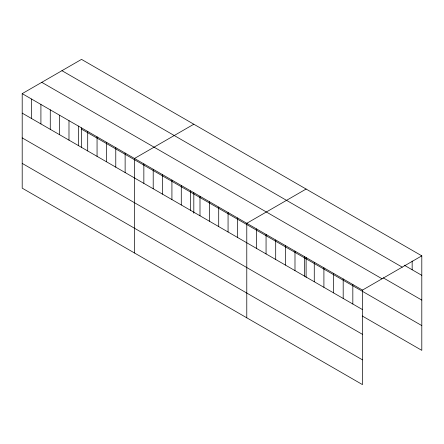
<?xml version="1.0" encoding="UTF-8"?>
<svg xmlns="http://www.w3.org/2000/svg" width="444" height="444" viewBox="0 0 444 444"><rect width="100%" height="100%" fill="white"/><g stroke="black" fill="none" stroke-linecap="round" stroke-linejoin="round"><path stroke-width="0.67" d="M22.2 93.64L362.476 290.093L362.476 384.615L22.2 188.156L22.2 93.64L81.524 59.385L421.8 255.844L421.8 350.36L362.254 315.984M193.817 124.215L134.493 158.469L134.493 252.991M306.105 189.044L246.781 223.299L246.781 317.821M362.476 290.093L421.8 255.844M404.218 265.185L421.8 275.336M61.949 70.69L402.225 267.144M383.233 277.827L421.8 300.094M41.775 82.334L382.051 278.788M81.524 129.149L421.8 325.602M22.2 113.131L362.476 309.585M22.2 137.89L362.476 334.343M22.2 163.398L362.476 359.856M412.16 261.033L412.16 269.769M352.83 284.526L352.83 304.018M343.19 278.96L343.19 298.457M333.549 273.393L333.549 292.89M323.909 267.826L323.909 287.324M314.269 262.26L314.269 281.757M306.105 257.498L306.105 277.378M304.628 256.693L304.628 276.19M294.988 251.132L294.988 270.624M285.348 245.565L285.348 265.057M275.702 239.999L275.702 259.49M266.061 234.432L266.061 253.924M256.421 228.865L256.421 248.357M237.423 217.899L237.423 237.39M228.066 212.493L228.066 231.984M218.709 207.093L218.709 226.584M209.352 201.687L209.352 221.184M199.994 196.287L199.994 215.778M193.817 192.668L193.817 213.237M190.637 190.881L190.637 210.378M181.28 185.481L181.28 204.973M171.922 180.081L171.922 199.572M162.565 174.675L162.565 194.167M153.208 169.275L153.208 188.767M143.85 163.869L143.85 183.366M125.13 153.063L125.13 172.561M115.773 147.663L115.773 167.155M106.416 142.263L106.416 161.755M97.058 136.857L97.058 156.349M87.701 131.457L87.701 150.949M81.524 127.839L81.524 147.719M78.344 126.052L78.344 145.549M68.987 120.651L68.987 140.143M59.629 115.246L59.629 134.743M50.272 109.846L50.272 129.337M40.915 104.445L40.915 123.937M31.557 99.04L31.557 118.531"/></g></svg>
